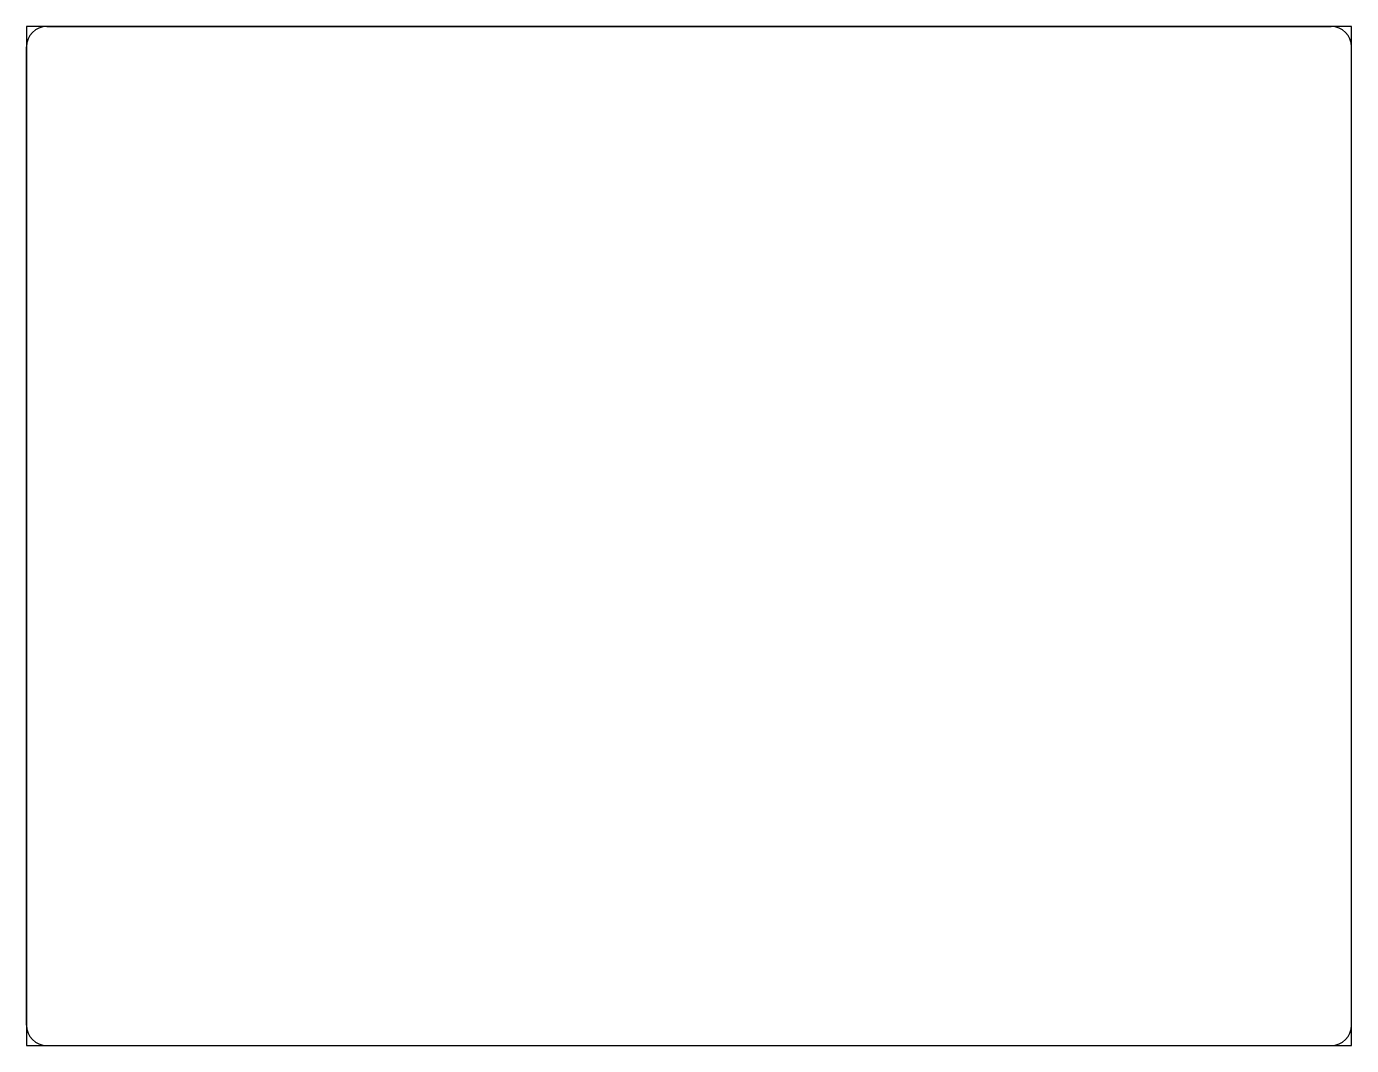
# Model space of a CAD drawing. Extents: x 20 to 540, y 20 to 420.
import ezdxf

# ---------------------------------------------------------------- set-up
doc = ezdxf.new("R2010")
doc.units = 0

msp = doc.modelspace()

# ---------------------------------------------------------------- linework, layer by layer
at = {"layer": 'CutOut', "color": 0}
msp.add_lwpolyline([(20, 20), (540, 20), (540, 420), (20, 420)], close=True, dxfattribs=at)
at = {"layer": 'VectorRoundoverCorners', "color": 0}
for points in [[(28, 420), (532, 420)], [(20, 28), (20, 412)], [(540, 28), (540, 412)], [(28, 20), (532, 20)]]:
    msp.add_lwpolyline(points, dxfattribs=at)
for centre, start, end in [((28, 412), 90, -180), ((532, 412), 0, 90), ((28.0004, 27.9993), 179.997459, -90.003006), ((532, 28), -90, 0)]:
    msp.add_arc(centre, 7.9993, start, end, dxfattribs=at)

doc.saveas('drawing.dxf')
